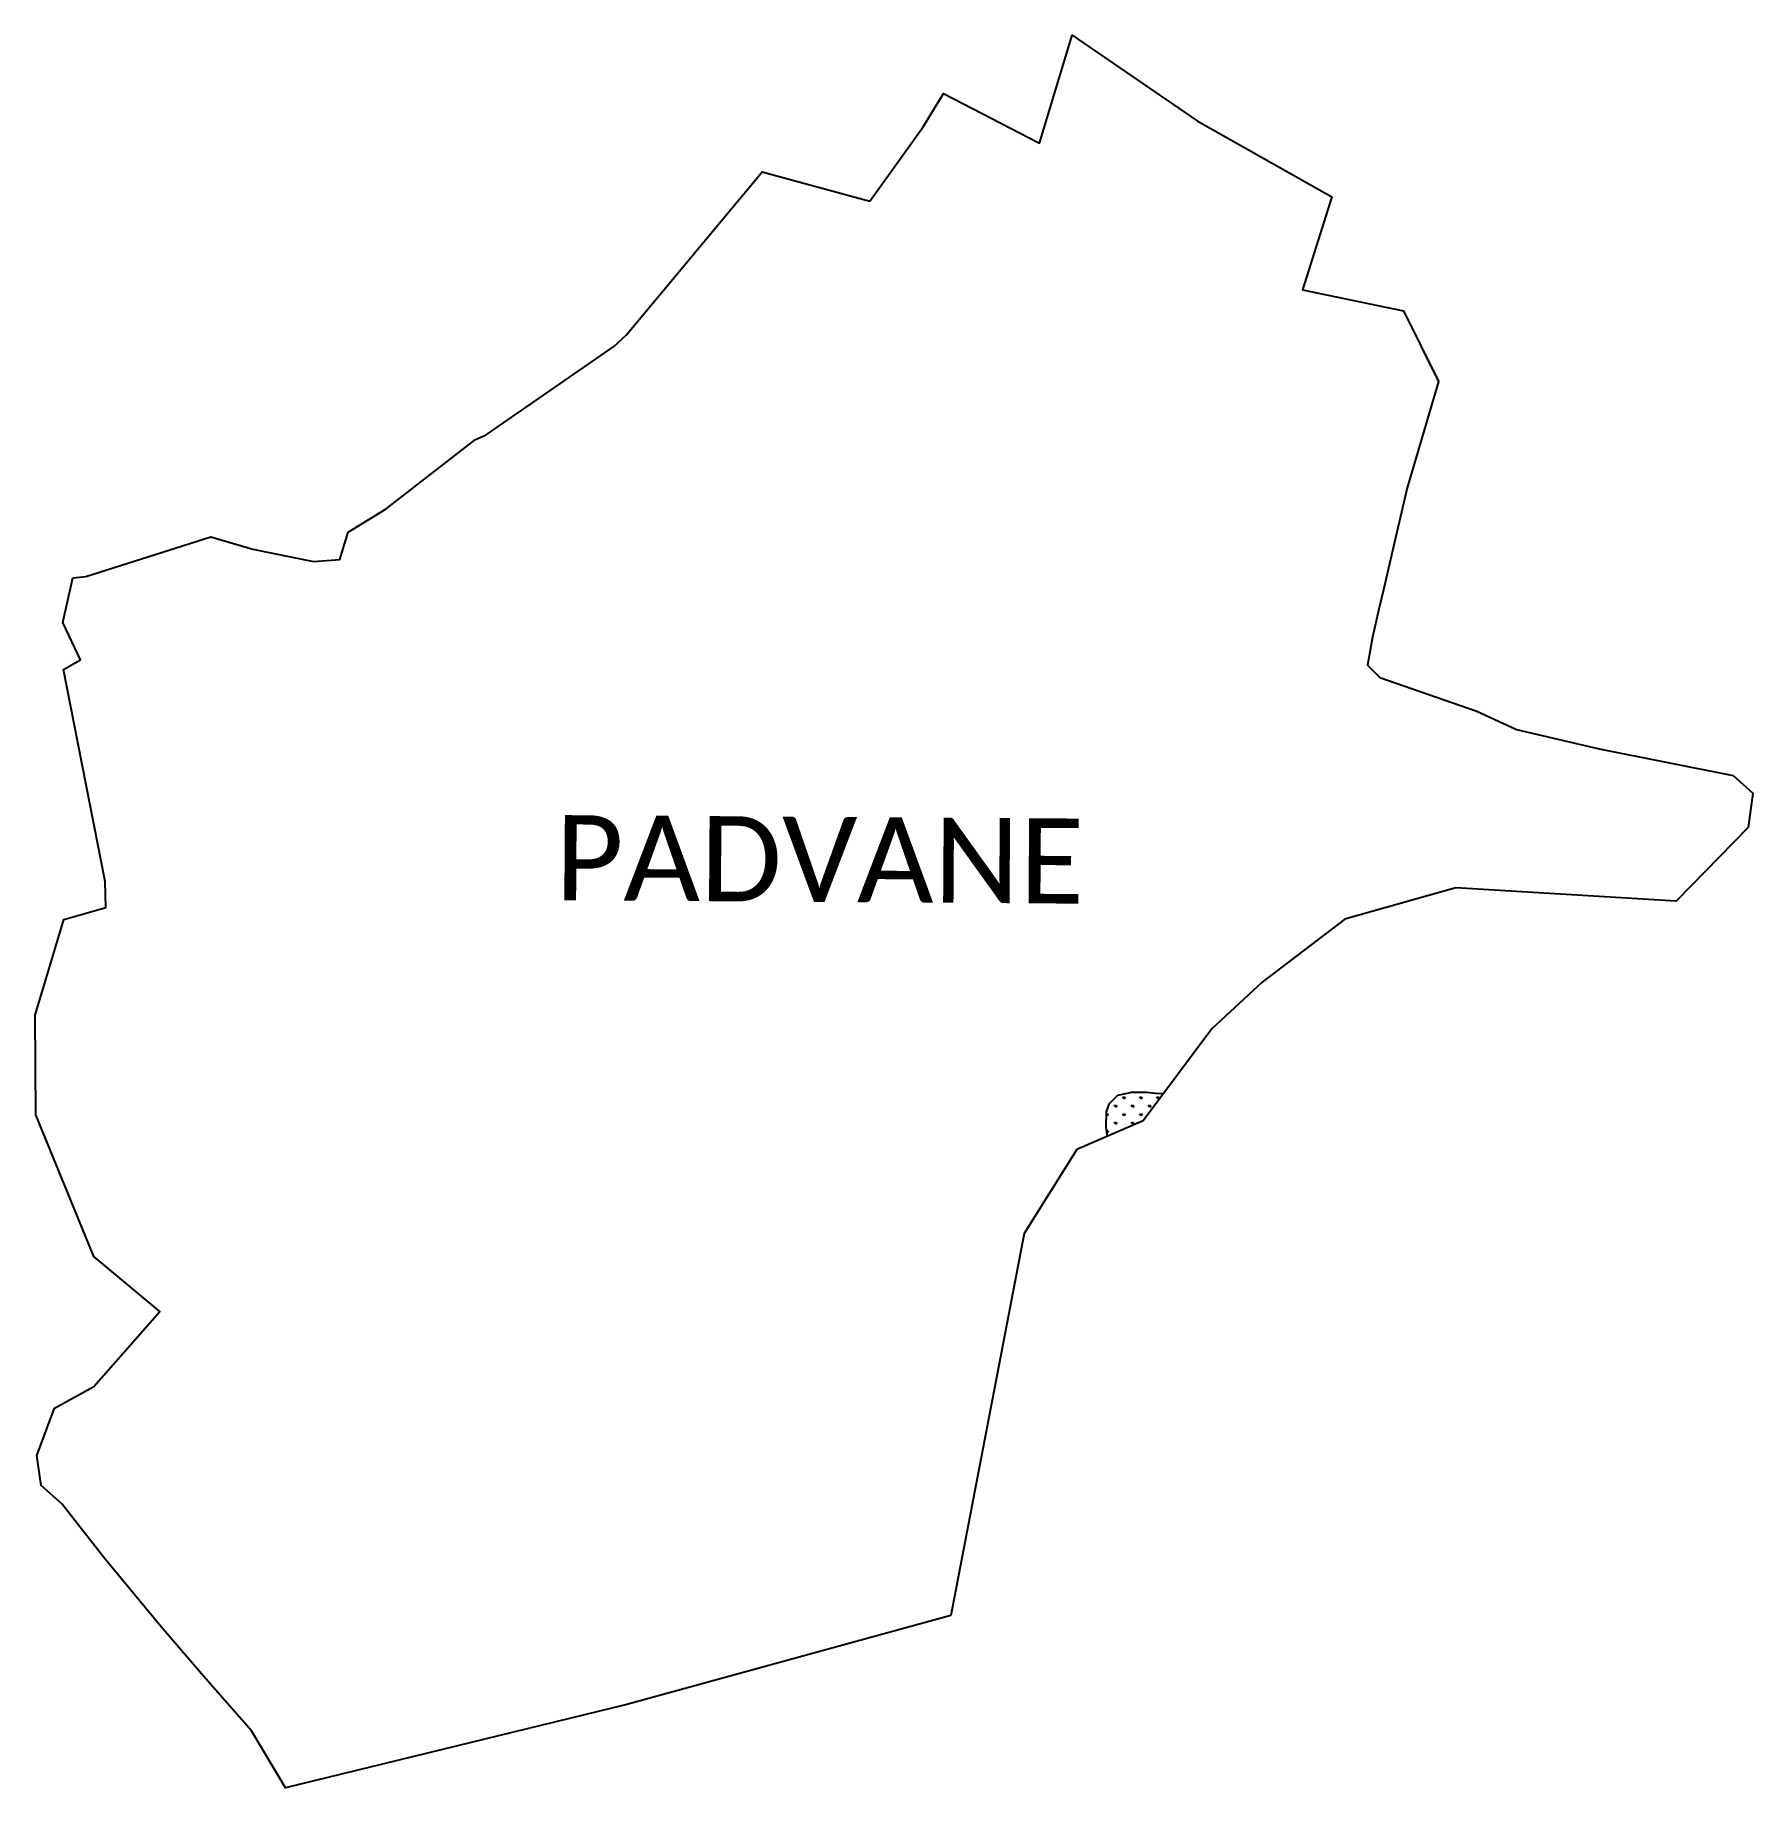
# Model space of a CAD drawing. Header units: metres. Extents: x 325452 to 329094, y 1812928 to 1816644.
import ezdxf

# ---------------------------------------------------------------- set-up
doc = ezdxf.new("R2010")
doc.units = ezdxf.units.M
doc.layers.add('MANGROOVES', color=112, linetype='Continuous')
doc.layers.add('VILLAGE NAME', color=250, linetype='Continuous')

msp = doc.modelspace()

# ---------------------------------------------------------------- linework, layer by layer
at = {"color": 3}
msp.add_lwpolyline([(325532.2, 1815493.4), (325560, 1815496.1), (325824.7, 1815580.4), (325914.1, 1815554.2), (326042.9, 1815527.5), (326098.5, 1815532.3), (326116.3, 1815590.2), (326196.6, 1815639.2), (326385.9, 1815786.2), (326408.7, 1815796.1), (326679.6, 1815983.8), (326705.2, 1816007.6), (326993.6, 1816354.1), (327222.3, 1816291.6), (327334.8, 1816449.1), (327378.4, 1816520), (327581.6, 1816414.5), (327651.2, 1816643.8), (327916, 1816462.1), (328201.1, 1816300.6), (328139.5, 1816103.4), (328353.5, 1816059.2), (328427.6, 1815909.6), (328361.4, 1815683.7), (328334.4, 1815568.4), (328310.7, 1815467.5), (328301.2, 1815426.9), (328287.3, 1815367.5), (328276.8, 1815307.8), (328303.5, 1815281.7), (328509, 1815210.4), (328593, 1815171.5), (328768.2, 1815130.4), (329052, 1815073.9), (329094.1, 1815036.9), (329083.9, 1814964.1), (328931.1, 1814807.9), (328464, 1814836), (328229, 1814769.4), (328054, 1814635.7), (327947.1, 1814537.2), (327801.3, 1814342), (327660.9, 1814281.2), (327549.4, 1814103), (327393.6, 1813293.3), (326706.6, 1813104.4), (325983.1, 1812927.6), (325910.9, 1813048.4), (325809.2, 1813164.9), (325719.5, 1813269), (325601, 1813412.5), (325509.4, 1813530.2), (325465.4, 1813568.6), (325456, 1813632.3), (325493.8, 1813733), (325577, 1813778.6), (325716.8, 1813937.7), (325576.7, 1814054.6), (325454.2, 1814354.9), (325452.4, 1814566.2), (325513.4, 1814768.5), (325602.4, 1814794.3), (325600.8, 1814849.3), (325512.7, 1815298.9), (325548.7, 1815319.5), (325511, 1815398.3), (325532.2, 1815493.4)], dxfattribs=at)
at = {"layer": 'MANGROOVES', "linetype": 'Continuous'}
for p, q in [((327743.4, 1814370.9), (327740.1, 1814374.3)), ((327743.4, 1814370.9), (327743.4, 1814375.7)), ((327743.4, 1814370.9), (327746.8, 1814374.3)), ((327761.4, 1814388.9), (327758, 1814392.3)), ((327761.4, 1814388.9), (327761.4, 1814393.7)), ((327761.4, 1814388.9), (327764.8, 1814392.3)), ((327779.3, 1814370.9), (327776, 1814374.3)), ((327779.3, 1814370.9), (327779.3, 1814375.7)), ((327779.3, 1814370.9), (327782.7, 1814374.3)), ((327797.3, 1814388.9), (327793.9, 1814392.3)), ((327797.3, 1814388.9), (327797.3, 1814393.7)), ((327797.3, 1814388.9), (327800.7, 1814392.3)), ((327815.3, 1814370.9), (327811.9, 1814374.3)), ((327815.3, 1814370.9), (327815.3, 1814375.7)), ((327815.3, 1814370.9), (327818.6, 1814374.3)), ((327833.2, 1814388.9), (327829.9, 1814392.3)), ((327833.2, 1814388.9), (327833.2, 1814393.7)), ((327833.2, 1814388.9), (327836.6, 1814392.3)), ((327725.5, 1814353), (327722.8, 1814355.6)), ((327725.5, 1814353), (327725.5, 1814357.7)), ((327725.5, 1814353), (327728.8, 1814356.4)), ((327743.4, 1814335), (327740.1, 1814338.4)), ((327743.4, 1814335), (327743.4, 1814339.8)), ((327743.4, 1814335), (327746.8, 1814338.4)), ((327761.4, 1814353), (327758, 1814356.4)), ((327761.4, 1814353), (327761.4, 1814357.7)), ((327761.4, 1814353), (327764.8, 1814356.4)), ((327779.3, 1814335), (327776, 1814338.4)), ((327779.3, 1814335), (327779.3, 1814339.8)), ((327779.3, 1814335), (327782.7, 1814338.4)), ((327797.3, 1814353), (327793.9, 1814356.4)), ((327797.3, 1814353), (327797.3, 1814357.7)), ((327797.3, 1814353), (327800.7, 1814356.4)), ((327725.5, 1814317.1), (327724, 1814318.6)), ((327725.5, 1814317.1), (327725.5, 1814321.8)), ((327725.5, 1814317.1), (327728.8, 1814320.4))]:
    msp.add_line(p, q, dxfattribs=at)
at = {"layer": 'MANGROOVES', "flags": 128}
for points in [[(327747.5, 1814396.7), (327728.6, 1814377.1), (327722.8, 1814360.9), (327722.6, 1814328.4), (327725.3, 1814309)], [(327844.2, 1814399.4), (327827.8, 1814399.7), (327809, 1814401.8), (327774.5, 1814402.1)]]:
    msp.add_lwpolyline(points, dxfattribs=at)
at = {"layer": 'MANGROOVES'}
msp.add_lwpolyline([(327747.5, 1814396.7), (327774.5, 1814402.1)], dxfattribs=at)

# ---------------------------------------------------------------- texts
at = {"layer": 'VILLAGE NAME', "insert": (326555.4, 1814990.2), "char_height": 180.345, "attachment_point": 1, "rotation": 359.6139}
msp.add_mtext_dynamic_manual_height_columns('{\\fCalibri|b0|i0|c0|p34;PADVANE}', width=1779.605, gutter_width=901.7, heights=[0], dxfattribs=at)

doc.saveas('drawing.dxf')
